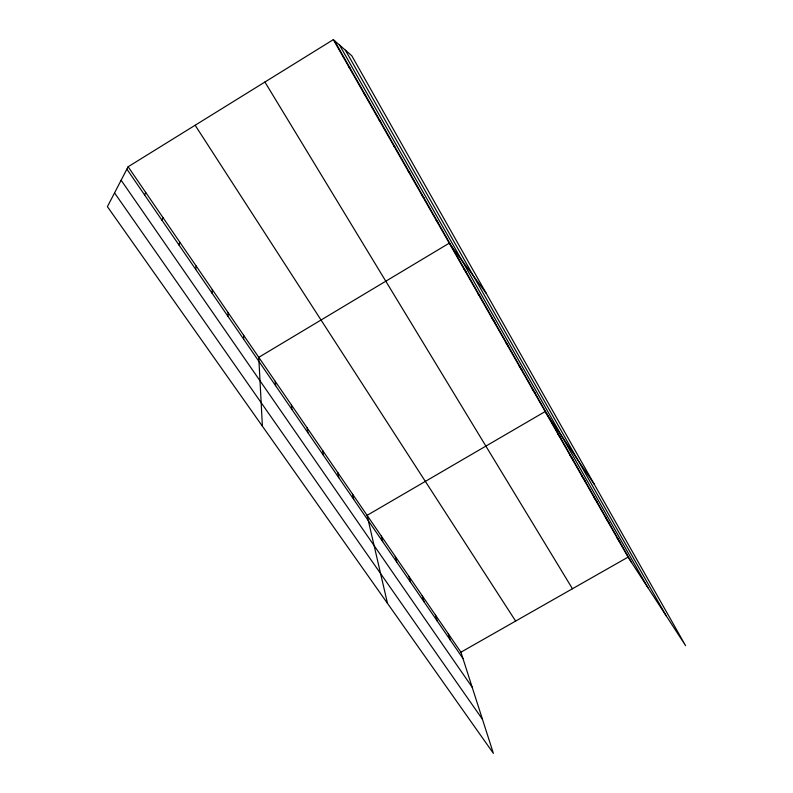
<?xml version="1.0" encoding="UTF-8"?>
<svg xmlns="http://www.w3.org/2000/svg" width="793" height="793" viewBox="0 0 793 793"><rect width="100%" height="100%" fill="white"/><g stroke="black" fill="none" stroke-linecap="round" stroke-linejoin="round"><path stroke-width="1.19" d="M227.997 316.387L228.097 312.601M212.018 293.123L212.286 289.544M195.702 269.372L196.149 266.002M179.04 245.116L179.674 241.974M162.03 220.335L162.852 217.441M144.643 195.028L145.674 192.382M128.119 166.768L107.402 206.656L493.385 753.35L460.931 652.193L128.119 166.768L333.318 39.65L351.775 55.758L685.598 645.68L628.066 557.112L333.318 39.65M460.931 652.193L628.066 557.112M348.91 67.028L350.179 68.287M364.175 93.812L365.593 95.358M379.104 120.03L380.68 121.854M393.724 145.694L395.439 147.785M408.038 170.822L409.892 173.161M422.054 195.435L424.047 198.022M435.793 219.552L437.905 222.357M486.178 293.271L449.244 243.173L258.766 357.336L262.404 426.198M463.855 268.827L466.225 272.098M478.149 293.916L480.637 297.405M492.136 318.469L494.733 322.166M114.539 192.907L482.471 719.33M505.815 342.487L508.521 346.392M121.131 180.229L472.152 687.184M519.207 365.999L522.022 370.093M126.88 169.157L462.943 658.468M532.321 389.016L535.235 393.298M594.294 484.325L545.158 411.557L367.1 515.341L387.49 603.364M557.727 433.632L560.829 438.261M570.048 455.261L573.24 460.049M582.121 476.454L585.393 481.391M593.947 497.221L597.298 502.306M605.545 517.581L608.965 522.805M616.914 537.545L620.404 542.898M195.147 125.254L515.638 621.078M264.912 82.026L572.457 588.753M334.428 40.612L631.625 562.594M345.401 50.197L666.229 615.854M339.533 45.072L647.94 587.712M448.303 633.776L450.226 639.941M435.426 615.001L437.25 621.058M422.302 595.86L424.017 601.788M408.91 576.333L410.516 582.141M395.261 556.408L396.748 562.088M381.324 536.088L382.702 541.629M352.588 494.178L353.708 499.421M337.768 472.559L338.76 477.654M322.642 450.493L323.485 455.42M307.178 427.952L307.882 432.7M291.398 404.916L291.943 409.495M275.26 381.383L275.647 385.765M243.59 335.191L243.649 339.176"/></g></svg>
